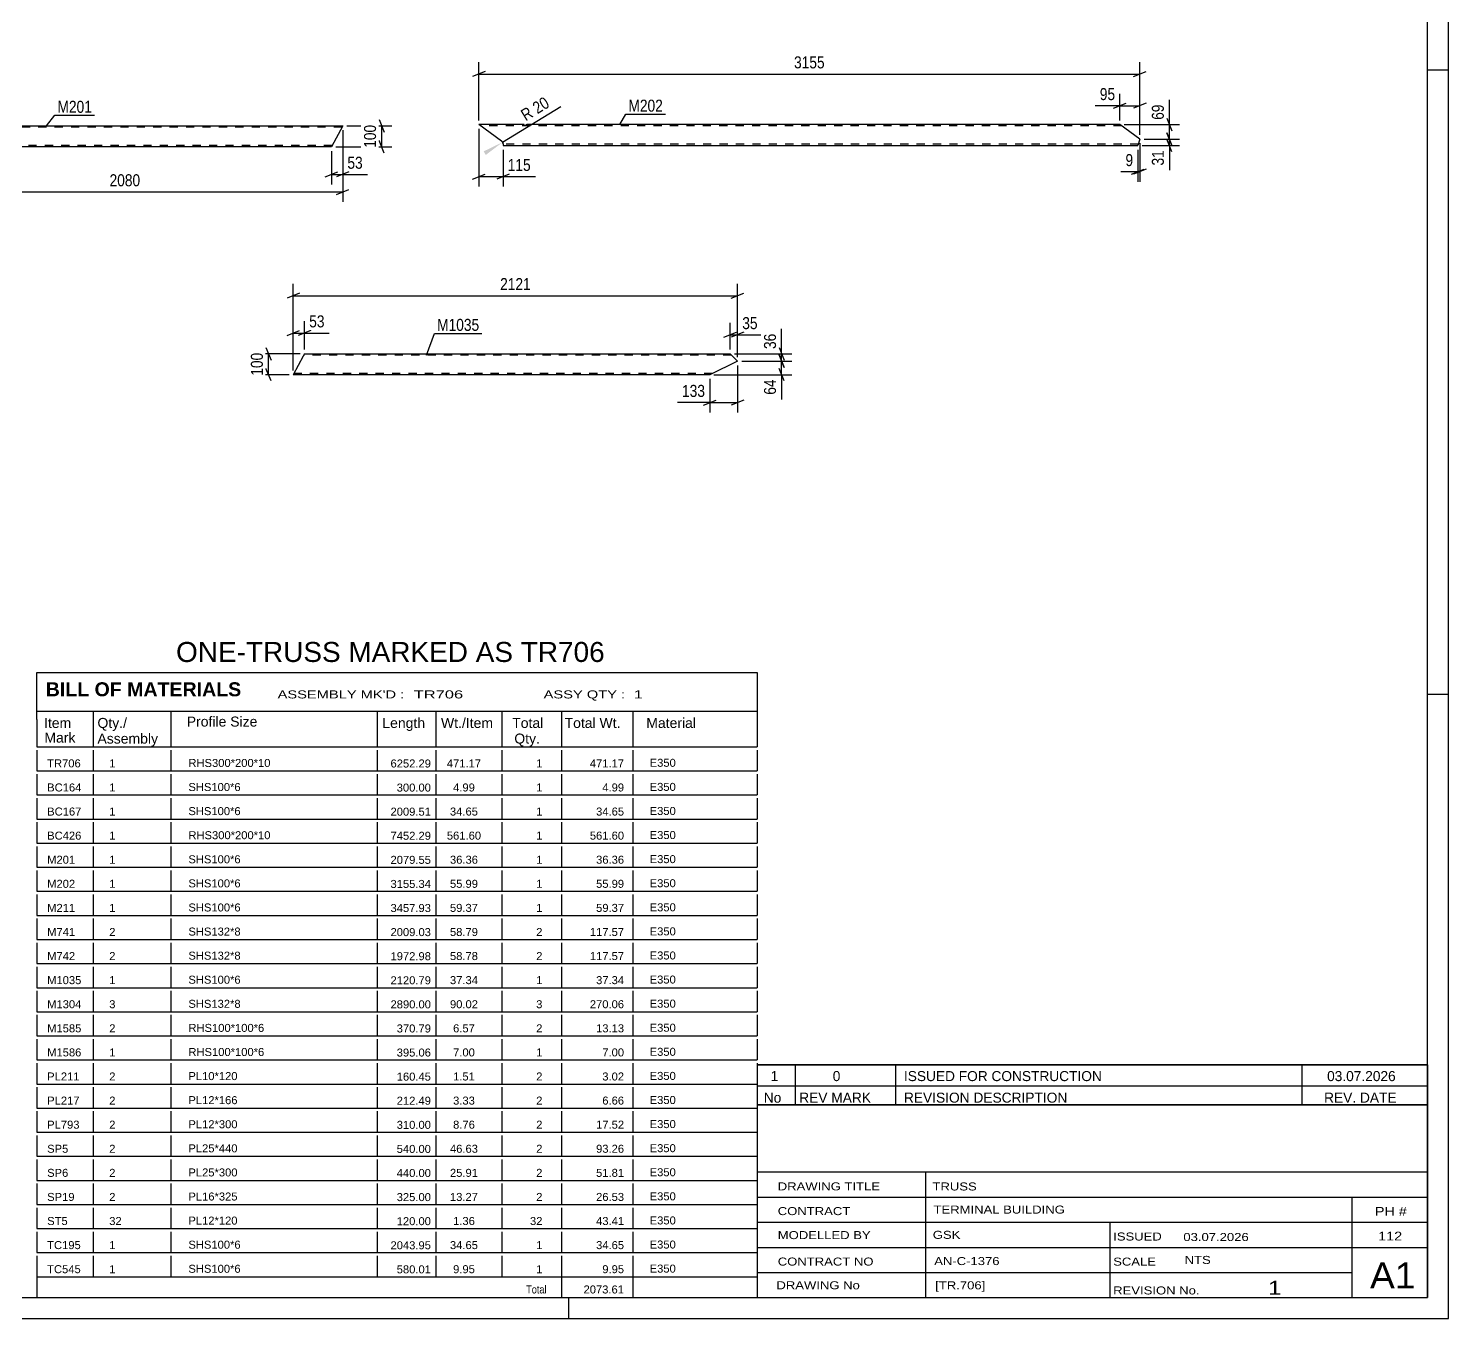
# Model space of a CAD drawing. Header units: millimetres. Extents: x 0 to 841, y 0 to 594.
# Drawn here: x 502 to 841, y 0 to 308 of the extents above; entities that cross this region are included whole.
import ezdxf

# ---------------------------------------------------------------- set-up
doc = ezdxf.new("R2010")
doc.units = ezdxf.units.MM
doc.linetypes.add('DXK_LINE_DOT2', pattern=[3.9198, 1.9599, -1.9599])
doc.styles.add('Arial', font='ARIAL.TTF', dxfattribs={"height": 0.2})
doc.styles.add('Arial Bold', font='ARIALBD.TTF', dxfattribs={"height": 0.2})
doc.styles.add('Arial Narrow', font='ARIALN.TTF', dxfattribs={"height": 0.2})

# ---------------------------------------------------------------- blocks, each defined once
blk = doc.blocks.new('Unknown-761551059-36941')
at = {"color": 7, "linetype": 'Continuous'}
for p, q in [((504, 154.25), (676, 154.25)), ((504, 143), (504, 154.25)), ((676, 154.25), (676, 143)), ((504, 145), (676, 145)), ((504, 143), (504, 138)), ((517.5, 145), (517.5, 136.5)), ((536, 145), (536, 136.5)), ((585.28, 145), (585.28, 136.5)), ((599.28, 145), (599.28, 136.5)), ((615, 145), (615, 136.5)), ((629.28, 145), (629.28, 136.5)), ((646.28, 145), (646.28, 136.5)), ((676, 143), (676, 136.5)), ((504, 138), (504, 136.5)), ((504, 136.5), (676, 136.5)), ((504, 135.73), (504, 130.75)), ((517.5, 135.73), (517.5, 130.75)), ((536, 135.73), (536, 130.75)), ((585.28, 135.73), (585.28, 130.75)), ((599.28, 135.73), (599.28, 130.75)), ((615, 135.73), (615, 130.75)), ((629.28, 135.73), (629.28, 130.75)), ((646.28, 135.73), (646.28, 130.75)), ((676, 135.73), (676, 130.75)), ((504, 130.75), (676, 130.75)), ((504, 129.98), (504, 125)), ((517.5, 129.98), (517.5, 125)), ((536, 129.98), (536, 125)), ((585.28, 129.98), (585.28, 125)), ((599.28, 129.98), (599.28, 125)), ((615, 129.98), (615, 125)), ((629.28, 129.98), (629.28, 125)), ((646.28, 129.98), (646.28, 125)), ((676, 129.98), (676, 125)), ((504, 125), (676, 125)), ((504, 124.23), (504, 119.25)), ((517.5, 124.23), (517.5, 119.25)), ((536, 124.23), (536, 119.25)), ((585.28, 124.23), (585.28, 119.25)), ((599.28, 124.23), (599.28, 119.25)), ((615, 124.23), (615, 119.25)), ((629.28, 124.23), (629.28, 119.25)), ((646.28, 124.23), (646.28, 119.25)), ((676, 124.23), (676, 119.25)), ((504, 119.25), (676, 119.25)), ((504, 118.48), (504, 113.5)), ((517.5, 118.48), (517.5, 113.5)), ((536, 118.48), (536, 113.5)), ((585.28, 118.48), (585.28, 113.5)), ((599.28, 118.48), (599.28, 113.5)), ((615, 118.48), (615, 113.5)), ((629.28, 118.48), (629.28, 113.5)), ((646.28, 118.48), (646.28, 113.5)), ((676, 118.48), (676, 113.5)), ((504, 113.5), (676, 113.5)), ((504, 112.73), (504, 107.75)), ((517.5, 112.73), (517.5, 107.75)), ((536, 112.73), (536, 107.75)), ((585.28, 112.73), (585.28, 107.75)), ((599.28, 112.73), (599.28, 107.75)), ((615, 112.73), (615, 107.75)), ((629.28, 112.73), (629.28, 107.75)), ((646.28, 112.73), (646.28, 107.75)), ((676, 112.73), (676, 107.75)), ((504, 107.75), (676, 107.75)), ((504, 106.98), (504, 102)), ((517.5, 106.98), (517.5, 102)), ((536, 106.98), (536, 102)), ((585.28, 106.98), (585.28, 102)), ((599.28, 106.98), (599.28, 102)), ((615, 106.98), (615, 102)), ((629.28, 106.98), (629.28, 102)), ((646.28, 106.98), (646.28, 102)), ((676, 106.98), (676, 102)), ((504, 102), (676, 102)), ((504, 101.23), (504, 96.25)), ((517.5, 101.23), (517.5, 96.25)), ((536, 101.23), (536, 96.25)), ((585.28, 101.23), (585.28, 96.25)), ((599.28, 101.23), (599.28, 96.25)), ((615, 101.23), (615, 96.25)), ((629.28, 101.23), (629.28, 96.25)), ((646.28, 101.23), (646.28, 96.25)), ((676, 101.23), (676, 96.25)), ((504, 96.25), (676, 96.25)), ((504, 95.48), (504, 90.5)), ((517.5, 95.48), (517.5, 90.5)), ((536, 95.48), (536, 90.5)), ((585.28, 95.48), (585.28, 90.5)), ((599.28, 95.48), (599.28, 90.5)), ((615, 95.48), (615, 90.5)), ((629.28, 95.48), (629.28, 90.5)), ((646.28, 95.48), (646.28, 90.5)), ((676, 95.48), (676, 90.5)), ((504, 90.5), (676, 90.5)), ((504, 89.73), (504, 84.75)), ((517.5, 89.73), (517.5, 84.75)), ((536, 89.73), (536, 84.75)), ((585.28, 89.73), (585.28, 84.75)), ((599.28, 89.73), (599.28, 84.75)), ((615, 89.73), (615, 84.75)), ((629.28, 89.73), (629.28, 84.75)), ((646.28, 89.73), (646.28, 84.75)), ((676, 89.73), (676, 84.75)), ((504, 84.75), (676, 84.75)), ((504, 83.98), (504, 79)), ((517.5, 83.98), (517.5, 79)), ((536, 83.98), (536, 79)), ((585.28, 83.98), (585.28, 79)), ((599.28, 83.98), (599.28, 79)), ((615, 83.98), (615, 79)), ((629.28, 83.98), (629.28, 79)), ((646.28, 83.98), (646.28, 79)), ((676, 83.98), (676, 79)), ((504, 79), (676, 79)), ((504, 78.23), (504, 73.25)), ((517.5, 78.23), (517.5, 73.25)), ((536, 78.23), (536, 73.25)), ((585.28, 78.23), (585.28, 73.25)), ((599.28, 78.23), (599.28, 73.25)), ((615, 78.23), (615, 73.25)), ((629.28, 78.23), (629.28, 73.25)), ((646.28, 78.23), (646.28, 73.25)), ((676, 78.23), (676, 73.25)), ((504, 73.25), (676, 73.25)), ((504, 72.48), (504, 67.5)), ((517.5, 72.48), (517.5, 67.5)), ((536, 72.48), (536, 67.5)), ((585.28, 72.48), (585.28, 67.5)), ((599.28, 72.48), (599.28, 67.5)), ((615, 72.48), (615, 67.5)), ((629.28, 72.48), (629.28, 67.5)), ((646.28, 72.48), (646.28, 67.5)), ((676, 72.48), (676, 67.5)), ((504, 67.5), (676, 67.5)), ((504, 66.73), (504, 61.75)), ((517.5, 66.73), (517.5, 61.75)), ((536, 66.73), (536, 61.75)), ((585.28, 66.73), (585.28, 61.75)), ((599.28, 66.73), (599.28, 61.75)), ((615, 66.73), (615, 61.75)), ((629.28, 66.73), (629.28, 61.75)), ((646.28, 66.73), (646.28, 61.75)), ((676, 66.73), (676, 61.75)), ((504, 61.75), (676, 61.75)), ((504, 60.98), (504, 56)), ((517.5, 60.98), (517.5, 56)), ((536, 60.98), (536, 56)), ((585.28, 60.98), (585.28, 56)), ((599.28, 60.98), (599.28, 56)), ((615, 60.98), (615, 56)), ((629.28, 60.98), (629.28, 56)), ((646.28, 60.98), (646.28, 56)), ((676, 60.98), (676, 56)), ((504, 56), (676, 56)), ((504, 55.23), (504, 50.25)), ((517.5, 55.23), (517.5, 50.25)), ((536, 55.23), (536, 50.25)), ((585.28, 55.23), (585.28, 50.25)), ((599.28, 55.23), (599.28, 50.25)), ((615, 55.23), (615, 50.25)), ((629.28, 55.23), (629.28, 50.25)), ((646.28, 55.23), (646.28, 50.25)), ((676, 55.23), (676, 50.25)), ((504, 50.25), (676, 50.25)), ((504, 49.48), (504, 44.5)), ((517.5, 49.48), (517.5, 44.5)), ((536, 49.48), (536, 44.5)), ((585.28, 49.48), (585.28, 44.5)), ((599.28, 49.48), (599.28, 44.5)), ((615, 49.48), (615, 44.5)), ((629.28, 49.48), (629.28, 44.5)), ((646.28, 49.48), (646.28, 44.5)), ((676, 49.48), (676, 44.5)), ((504, 44.5), (676, 44.5)), ((504, 43.73), (504, 38.75)), ((517.5, 43.73), (517.5, 38.75)), ((536, 43.73), (536, 38.75)), ((585.28, 43.73), (585.28, 38.75)), ((599.28, 43.73), (599.28, 38.75)), ((615, 43.73), (615, 38.75)), ((629.28, 43.73), (629.28, 38.75)), ((646.28, 43.73), (646.28, 38.75)), ((676, 43.73), (676, 38.75)), ((504, 38.75), (676, 38.75)), ((504, 37.98), (504, 33)), ((517.5, 37.98), (517.5, 33)), ((536, 37.98), (536, 33)), ((585.28, 37.98), (585.28, 33)), ((599.28, 37.98), (599.28, 33)), ((615, 37.98), (615, 33)), ((629.28, 37.98), (629.28, 33)), ((646.28, 37.98), (646.28, 33)), ((676, 37.98), (676, 33)), ((504, 33), (676, 33)), ((504, 32.23), (504, 27.25)), ((517.5, 32.23), (517.5, 27.25)), ((536, 32.23), (536, 27.25)), ((585.28, 32.23), (585.28, 27.25)), ((599.28, 32.23), (599.28, 27.25)), ((615, 32.23), (615, 27.25)), ((629.28, 32.23), (629.28, 27.25)), ((646.28, 32.23), (646.28, 27.25)), ((676, 32.23), (676, 27.25)), ((504, 27.25), (676, 27.25)), ((504, 26.48), (504, 21.5)), ((517.5, 26.48), (517.5, 21.5)), ((536, 26.48), (536, 21.5)), ((585.28, 26.48), (585.28, 21.5)), ((599.28, 26.48), (599.28, 21.5)), ((615, 26.48), (615, 21.5)), ((629.28, 26.48), (629.28, 21.5)), ((646.28, 26.48), (646.28, 21.5)), ((676, 26.48), (676, 21.5)), ((504, 21.5), (676, 21.5)), ((504, 20.73), (504, 15.75)), ((517.5, 20.73), (517.5, 15.75)), ((536, 20.73), (536, 15.75)), ((585.28, 20.73), (585.28, 15.75)), ((599.28, 20.73), (599.28, 15.75)), ((615, 20.73), (615, 15.75)), ((629.28, 20.73), (629.28, 15.75)), ((646.28, 20.73), (646.28, 15.75)), ((676, 20.73), (676, 15.75)), ((504, 15.75), (676, 15.75)), ((504, 14.98), (504, 10)), ((517.5, 14.98), (517.5, 10)), ((536, 14.98), (536, 10)), ((585.28, 14.98), (585.28, 10)), ((599.28, 14.98), (599.28, 10)), ((615, 14.98), (615, 10)), ((629.28, 14.98), (629.28, 10)), ((646.28, 14.98), (646.28, 10)), ((676, 14.98), (676, 10)), ((504, 10), (676, 10)), ((504, 10), (676, 10)), ((504, 10), (504, 5)), ((629.28, 10), (629.28, 5)), ((646.28, 10), (646.28, 5)), ((676, 10), (676, 5)), ((504, 5), (676, 5))]:
    blk.add_line(p, q, dxfattribs=at)
at = {"color": 7}
for s, height, style, p in [('BILL OF MATERIALS', 3.3405, 'Arial Bold', (506.15, 148.56)), ('Profile Size', 2.3877, 'Arial', (539.81, 141.33)), ('Mark', 2.388, 'Arial', (505.84, 137.5))]:
    blk.add_text(s, height=height, dxfattribs=dict(at, style=style)).set_placement(p)
at = {"color": 7, "linetype": 'Continuous', "style": 'Arial Narrow'}
for s, height, width, p in [("ASSEMBLY MK'D :", 1.9089, 1.6, (561.5, 148.05)), ('TR706', 1.909, 1.794707, (594, 148.05)), ('ASSY QTY :', 1.909, 1.6, (625, 148.05)), ('1', 1.91, 1.794707, (646.5, 148.05))]:
    blk.add_text(s, height=height, dxfattribs=dict(at, width=width)).set_placement(p)
at = {"color": 7, "linetype": 'Continuous'}
for s, height, style, p in [('Item', 2.388, 'Arial', (505.75, 141)), ('Qty./', 2.388, 'Arial', (518.5, 141)), ('Length', 2.388, 'Arial', (586.5, 141)), ('Wt./Item', 2.388, 'Arial', (600.5, 141)), ('Total', 2.388, 'Arial', (617.5, 141)), ('Total Wt.', 2.388, 'Arial', (630, 141)), ('Material', 2.388, 'Arial', (649.5, 141)), ('Assembly', 2.388, 'Arial', (518.5, 137.27)), ('Qty.', 2.388, 'Arial', (618, 137.27)), ('TR706', 1.91, 'Arial', (506.5, 131.59)), ('1', 1.91, 'Arial', (521.31, 131.59)), ('RHS300*200*10', 1.9102, 'Arial', (540.21, 131.69)), ('6252.29', 1.91, 'Arial', (588.45, 131.56)), ('471.17', 1.91, 'Arial', (601.9, 131.59)), ('1', 1.91, 'Arial', (623.22, 131.59)), ('471.17', 1.91, 'Arial', (636.03, 131.59)), ('E350', 1.91, 'Arial', (650.31, 131.73)), ('BC164', 1.91, 'Arial', (506.5, 125.84)), ('1', 1.91, 'Arial', (521.31, 125.84)), ('SHS100*6', 1.91, 'Arial', (540.21, 125.94)), ('300.00', 1.91, 'Arial', (589.93, 125.81)), ('4.99', 1.91, 'Arial', (603.39, 125.84)), ('1', 1.91, 'Arial', (623.22, 125.84)), ('4.99', 1.91, 'Arial', (639, 125.84)), ('E350', 1.91, 'Arial', (650.31, 125.98)), ('SHS100*6', 1.91, 'Arial', (540.21, 120.19)), ('E350', 1.91, 'Arial', (650.31, 120.23)), ('BC167', 1.91, 'Arial', (506.5, 120.09)), ('1', 1.91, 'Arial', (521.31, 120.09)), ('2009.51', 1.91, 'Arial', (588.45, 120.06)), ('34.65', 1.91, 'Arial', (602.64, 120.09)), ('1', 1.91, 'Arial', (623.22, 120.09)), ('34.65', 1.91, 'Arial', (637.52, 120.09)), ('BC426', 1.91, 'Arial', (506.5, 114.34)), ('1', 1.91, 'Arial', (521.31, 114.34)), ('RHS300*200*10', 1.9102, 'Arial', (540.21, 114.44)), ('7452.29', 1.91, 'Arial', (588.45, 114.31)), ('561.60', 1.91, 'Arial', (601.9, 114.34)), ('1', 1.91, 'Arial', (623.22, 114.34)), ('561.60', 1.91, 'Arial', (636.03, 114.34)), ('E350', 1.91, 'Arial', (650.31, 114.48)), ('M201', 1.91, 'Arial', (506.5, 108.59)), ('1', 1.91, 'Arial', (521.31, 108.59)), ('SHS100*6', 1.91, 'Arial', (540.21, 108.69)), ('2079.55', 1.91, 'Arial', (588.45, 108.56)), ('36.36', 1.91, 'Arial', (602.64, 108.59)), ('1', 1.91, 'Arial', (623.22, 108.59)), ('36.36', 1.91, 'Arial', (637.52, 108.59)), ('E350', 1.91, 'Arial', (650.31, 108.73)), ('M202', 1.91, 'Arial', (506.5, 102.84)), ('1', 1.91, 'Arial', (521.31, 102.84)), ('SHS100*6', 1.91, 'Arial', (540.21, 102.94)), ('3155.34', 1.91, 'Arial', (588.45, 102.81)), ('55.99', 1.91, 'Arial', (602.64, 102.84)), ('1', 1.91, 'Arial', (623.22, 102.84)), ('55.99', 1.91, 'Arial', (637.52, 102.84)), ('E350', 1.91, 'Arial', (650.31, 102.98)), ('M211', 1.91, 'Arial', (506.5, 97.09)), ('1', 1.91, 'Arial', (521.31, 97.09)), ('SHS100*6', 1.91, 'Arial', (540.21, 97.19)), ('3457.93', 1.91, 'Arial', (588.45, 97.06)), ('59.37', 1.91, 'Arial', (602.64, 97.09)), ('1', 1.91, 'Arial', (623.22, 97.09)), ('59.37', 1.91, 'Arial', (637.52, 97.09)), ('E350', 1.91, 'Arial', (650.31, 97.23)), ('M741', 1.91, 'Arial', (506.5, 91.34)), ('2', 1.91, 'Arial', (521.31, 91.34)), ('SHS132*8', 1.91, 'Arial', (540.21, 91.44)), ('2009.03', 1.91, 'Arial', (588.45, 91.31)), ('58.79', 1.91, 'Arial', (602.64, 91.34)), ('2', 1.91, 'Arial', (623.22, 91.34)), ('117.57', 1.91, 'Arial', (636.03, 91.34)), ('E350', 1.91, 'Arial', (650.31, 91.48)), ('M742', 1.91, 'Arial', (506.5, 85.59)), ('2', 1.91, 'Arial', (521.31, 85.59)), ('SHS132*8', 1.91, 'Arial', (540.21, 85.69)), ('1972.98', 1.91, 'Arial', (588.45, 85.56)), ('58.78', 1.91, 'Arial', (602.64, 85.59)), ('2', 1.91, 'Arial', (623.22, 85.59)), ('117.57', 1.91, 'Arial', (636.03, 85.59)), ('E350', 1.91, 'Arial', (650.31, 85.73)), ('M1035', 1.91, 'Arial', (506.5, 79.84)), ('1', 1.91, 'Arial', (521.31, 79.84)), ('SHS100*6', 1.91, 'Arial', (540.21, 79.94)), ('2120.79', 1.91, 'Arial', (588.45, 79.81)), ('37.34', 1.91, 'Arial', (602.64, 79.84)), ('1', 1.91, 'Arial', (623.22, 79.84)), ('37.34', 1.91, 'Arial', (637.52, 79.84)), ('E350', 1.91, 'Arial', (650.31, 79.98)), ('M1304', 1.91, 'Arial', (506.5, 74.09)), ('3', 1.91, 'Arial', (521.31, 74.09)), ('SHS132*8', 1.91, 'Arial', (540.21, 74.19)), ('2890.00', 1.91, 'Arial', (588.45, 74.06)), ('90.02', 1.91, 'Arial', (602.64, 74.09)), ('3', 1.91, 'Arial', (623.22, 74.09)), ('270.06', 1.91, 'Arial', (636.03, 74.09)), ('E350', 1.91, 'Arial', (650.31, 74.23)), ('M1585', 1.91, 'Arial', (506.5, 68.34)), ('2', 1.91, 'Arial', (521.31, 68.34)), ('RHS100*100*6', 1.9102, 'Arial', (540.21, 68.44)), ('370.79', 1.91, 'Arial', (589.93, 68.31)), ('6.57', 1.91, 'Arial', (603.39, 68.34)), ('2', 1.91, 'Arial', (623.22, 68.34)), ('13.13', 1.91, 'Arial', (637.52, 68.34)), ('E350', 1.91, 'Arial', (650.31, 68.48)), ('M1586', 1.91, 'Arial', (506.5, 62.59)), ('1', 1.91, 'Arial', (521.31, 62.59)), ('RHS100*100*6', 1.9102, 'Arial', (540.21, 62.69)), ('395.06', 1.91, 'Arial', (589.93, 62.56)), ('7.00', 1.91, 'Arial', (603.39, 62.59)), ('1', 1.91, 'Arial', (623.22, 62.59)), ('7.00', 1.91, 'Arial', (639, 62.59)), ('E350', 1.91, 'Arial', (650.31, 62.73)), ('PL211', 1.91, 'Arial', (506.5, 56.84)), ('2', 1.91, 'Arial', (521.31, 56.84)), ('PL10*120', 1.91, 'Arial', (540.21, 56.94)), ('160.45', 1.91, 'Arial', (589.93, 56.81)), ('1.51', 1.91, 'Arial', (603.39, 56.84)), ('2', 1.91, 'Arial', (623.22, 56.84)), ('3.02', 1.91, 'Arial', (639, 56.84)), ('E350', 1.91, 'Arial', (650.31, 56.98)), ('PL217', 1.91, 'Arial', (506.5, 51.09)), ('2', 1.91, 'Arial', (521.31, 51.09)), ('PL12*166', 1.91, 'Arial', (540.21, 51.19)), ('212.49', 1.91, 'Arial', (589.93, 51.06)), ('3.33', 1.91, 'Arial', (603.39, 51.09)), ('2', 1.91, 'Arial', (623.22, 51.09)), ('6.66', 1.91, 'Arial', (639, 51.09)), ('E350', 1.91, 'Arial', (650.31, 51.23)), ('PL793', 1.91, 'Arial', (506.5, 45.34)), ('2', 1.91, 'Arial', (521.31, 45.34)), ('PL12*300', 1.91, 'Arial', (540.21, 45.44)), ('310.00', 1.91, 'Arial', (589.93, 45.3)), ('8.76', 1.91, 'Arial', (603.39, 45.34)), ('2', 1.91, 'Arial', (623.22, 45.34)), ('17.52', 1.91, 'Arial', (637.52, 45.34)), ('E350', 1.91, 'Arial', (650.31, 45.48)), ('SP5', 1.91, 'Arial', (506.5, 39.59)), ('2', 1.91, 'Arial', (521.31, 39.59)), ('PL25*440', 1.91, 'Arial', (540.21, 39.69)), ('540.00', 1.91, 'Arial', (589.93, 39.55)), ('46.63', 1.91, 'Arial', (602.64, 39.59)), ('2', 1.91, 'Arial', (623.22, 39.59)), ('93.26', 1.91, 'Arial', (637.52, 39.59)), ('E350', 1.91, 'Arial', (650.31, 39.73)), ('SP6', 1.91, 'Arial', (506.5, 33.84)), ('2', 1.91, 'Arial', (521.31, 33.84)), ('PL25*300', 1.91, 'Arial', (540.21, 33.94)), ('440.00', 1.91, 'Arial', (589.93, 33.8)), ('25.91', 1.91, 'Arial', (602.64, 33.84)), ('2', 1.91, 'Arial', (623.22, 33.84)), ('51.81', 1.91, 'Arial', (637.52, 33.84)), ('E350', 1.91, 'Arial', (650.31, 33.98)), ('SP19', 1.91, 'Arial', (506.5, 28.09)), ('2', 1.91, 'Arial', (521.31, 28.09)), ('PL16*325', 1.91, 'Arial', (540.21, 28.19)), ('325.00', 1.91, 'Arial', (589.93, 28.05)), ('13.27', 1.91, 'Arial', (602.64, 28.09)), ('2', 1.91, 'Arial', (623.22, 28.09)), ('26.53', 1.91, 'Arial', (637.52, 28.09)), ('E350', 1.91, 'Arial', (650.31, 28.23)), ('ST5', 1.91, 'Arial', (506.5, 22.34)), ('32', 1.91, 'Arial', (521.31, 22.34)), ('PL12*120', 1.91, 'Arial', (540.21, 22.44)), ('120.00', 1.91, 'Arial', (589.93, 22.3)), ('1.36', 1.91, 'Arial', (603.39, 22.34)), ('32', 1.91, 'Arial', (621.74, 22.34)), ('43.41', 1.91, 'Arial', (637.52, 22.34)), ('E350', 1.91, 'Arial', (650.31, 22.48)), ('TC195', 1.91, 'Arial', (506.5, 16.59)), ('1', 1.91, 'Arial', (521.31, 16.59)), ('SHS100*6', 1.91, 'Arial', (540.21, 16.69)), ('2043.95', 1.91, 'Arial', (588.45, 16.55)), ('34.65', 1.91, 'Arial', (602.64, 16.59)), ('1', 1.91, 'Arial', (623.22, 16.59)), ('34.65', 1.91, 'Arial', (637.52, 16.59)), ('E350', 1.91, 'Arial', (650.31, 16.73)), ('TC545', 1.91, 'Arial', (506.5, 10.84)), ('1', 1.91, 'Arial', (521.31, 10.84)), ('SHS100*6', 1.91, 'Arial', (540.21, 10.94)), ('580.01', 1.91, 'Arial', (589.93, 10.8)), ('9.95', 1.91, 'Arial', (603.39, 10.84)), ('1', 1.91, 'Arial', (623.22, 10.84)), ('9.95', 1.91, 'Arial', (639, 10.84)), ('E350', 1.91, 'Arial', (650.31, 10.98)), ('Total', 1.909, 'Arial Narrow', (620.83, 6)), ('2073.61', 1.91, 'Arial', (634.52, 6))]:
    blk.add_text(s, height=height, dxfattribs=dict(at, style=style)).set_placement(p)
blk = doc.blocks.new('Unknown-761551059-1129')
at = {"color": 5, "linetype": 'Continuous'}
for p, q in [((841, 0), (841, 594)), ((836, 5), (836, 589)), ((841, 298), (836, 298)), ((841, 149), (836, 149)), ((5, 5), (836, 5)), ((631, 0), (631, 5)), ((0, 0), (841, 0))]:
    blk.add_line(p, q, dxfattribs=at)
blk = doc.blocks.new('Unknown-761551059-36942')
at = {"color": 2, "linetype": 'Continuous'}
blk.add_line((530, 154.25), (647.5, 154.25), dxfattribs=at)
at = {"color": 7, "style": 'Arial'}
blk.add_text('ONE-TRUSS MARKED AS TR706', height=4.7754, dxfattribs=at).set_placement((537.26, 156.75))
blk = doc.blocks.new('Unknown-761551059-36943')
at = {"color": 7, "linetype": 'Continuous'}
for p, q in [((676, 51.05), (676, 5)), ((676, 51.05), (836, 51.05)), ((836, 51), (836, 5)), ((676, 35), (836, 35)), ((716.14, 35), (716.14, 5)), ((676, 29), (836, 29)), ((818, 5.05), (818, 29.05)), ((676, 23), (836, 23)), ((760.14, 23), (760.14, 5)), ((676, 17), (836, 17)), ((676, 11), (818, 11)), ((676, 5), (836, 5))]:
    blk.add_line(p, q, dxfattribs=at)
at = {"color": 7, "style": 'Arial Narrow'}
for s, height, width, p in [('DRAWING TITLE', 1.9089, 1.425378, (680.88, 30.61)), ('TRUSS', 1.909, 1.425378, (717.81, 30.59)), ('CONTRACT', 1.909, 1.425378, (680.88, 24.71)), ('TERMINAL BUILDING', 1.9089, 1.425378, (718.06, 25.07)), ('MODELLED BY', 1.9089, 1.425378, (680.88, 18.98)), ('GSK', 1.909, 1.425378, (717.88, 19.04)), ('ISSUED', 1.909, 1.425378, (760.94, 18.64)), ('03.07.2026', 1.909, 1.425378, (777.69, 18.52)), ('CONTRACT NO', 1.9089, 1.425378, (680.88, 12.66)), ('AN-C-1376', 1.909, 1.425378, (718.23, 12.78)), ('SCALE', 1.909, 1.425378, (760.94, 12.65)), ('A1', 6.204, 1.25, (822.24, 7.2)), ('DRAWING No', 1.909, 1.425378, (680.56, 7)), ('[TR.706]', 1.909, 1.425378, (718.46, 6.99)), ('REVISION No.', 1.9089, 1.425378, (760.94, 5.77)), ('1', 3.34, 1.5, (797.91, 5.68))]:
    blk.add_text(s, height=height, dxfattribs=dict(at, width=width)).set_placement(p)
at = {"color": 7, "linetype": 'Continuous', "style": 'Arial Narrow'}
for s, height, width, p in [('PH #', 2.1, 1.42538, (823.4, 24.55)), ('112', 2.1, 1.42538, (824.19, 18.65)), ('NTS', 1.909, 1.425378, (778, 13.05))]:
    blk.add_text(s, height=height, dxfattribs=dict(at, width=width)).set_placement(p)
blk = doc.blocks.new('Unknown-761551059-36944')
at = {"color": 7, "linetype": 'Continuous'}
for p, q in [((676, 60.55), (836, 60.55)), ((836, 60.55), (676, 60.55)), ((676, 60.55), (676, 55.55)), ((685, 60.55), (685, 55.55)), ((709, 60.55), (709, 55.55)), ((806, 60.55), (806, 55.55)), ((836, 60.55), (836, 55.55)), ((676, 55.55), (836, 55.55)), ((676, 55.55), (676, 51.05)), ((676, 55.55), (836, 55.55)), ((685, 55.55), (685, 51.05)), ((709, 55.55), (709, 51.05)), ((806, 55.55), (806, 51.05)), ((836, 55.55), (836, 51.05)), ((836, 51.05), (676, 51.05))]:
    blk.add_line(p, q, dxfattribs=at)
at = {"color": 7, "linetype": 'Continuous', "style": 'Arial Narrow'}
for s, height, width, p in [('1', 2.39, 1.196471, (679.16, 56.7)), ('0', 2.39, 1.196471, (694, 56.7)), ('ISSUED FOR CONSTRUCTION', 2.3861, 1.196471, (711, 56.7)), ('03.07.2026', 2.386, 1.196471, (812, 56.7)), ('No', 2.386, 1.2, (677.54, 51.55)), ('REV MARK', 2.386, 1.2, (686, 51.55)), ('REVISION DESCRIPTION', 2.3861, 1.2, (711, 51.55)), ('REV. DATE', 2.386, 1.2, (811.28, 51.55))]:
    blk.add_text(s, height=height, dxfattribs=dict(at, width=width)).set_placement(p)
blk = doc.blocks.new('Part-761551059-30836 - 30835')
at = {"color": 2, "linetype": 'Continuous'}
for p, q in [((479.56, 282.88), (473.06, 279.73)), ((479.87, 283.12), (479.56, 282.88)), ((480.02, 284.22), (479.77, 284.73)), ((479.77, 284.73), (577.04, 284.73)), ((480.02, 284.22), (480.04, 284.13)), ((480.04, 284.13), (480.12, 283.84)), ((577.04, 284.73), (574.37, 279.73)), ((574.37, 279.73), (473.06, 279.73))]:
    blk.add_line(p, q, dxfattribs=at)
at = {"color": 7, "linetype": 'DXK_LINE_DOT2'}
for p, q in [((479.56, 282.88), (479.87, 283.12)), ((479.87, 283.12), (479.56, 282.88)), ((479.56, 282.88), (479.87, 283.12)), ((576.88, 284.43), (479.92, 284.43)), ((480.12, 283.84), (480.04, 284.13)), ((480.04, 284.13), (480.12, 283.84)), ((480.12, 283.84), (480.04, 284.13)), ((574.53, 280.03), (473.68, 280.03))]:
    blk.add_line(p, q, dxfattribs=at)
at = {"color": 2, "linetype": 'Continuous'}
blk.add_arc((479.12, 283.78), 1, 318.3561, 3.3561, dxfattribs=at)
at = {"color": 7, "linetype": 'DXK_LINE_DOT2'}
blk.add_arc((479.12, 283.78), 1, 318.3561, 3.3561, dxfattribs=at)
blk.add_arc((479.12, 283.78), 1, 318.3561, 3.3561, dxfattribs=at)
blk.add_arc((479.12, 283.78), 1, 318.3561, 3.3561, dxfattribs=at)
blk = doc.blocks.new('Part-761551059-30843 - 30842')
at = {"color": 2, "linetype": 'Continuous'}
for p, q in [((567.6, 229.73), (565.25, 225.33)), ((567.92, 230.33), (567.6, 229.73)), ((567.92, 230.33), (669.52, 230.33)), ((671.29, 228.55), (664.64, 225.33)), ((669.52, 230.33), (671.29, 228.55)), ((664.64, 225.33), (565.25, 225.33))]:
    blk.add_line(p, q, dxfattribs=at)
at = {"color": 7, "linetype": 'DXK_LINE_DOT2'}
for p, q in [((669.81, 230.03), (567.76, 230.03)), ((567.82, 230.16), (567.92, 230.33)), ((665.26, 225.63), (565.41, 225.63))]:
    blk.add_line(p, q, dxfattribs=at)
blk = doc.blocks.new('Part-761551059-30850 - 30849')
at = {"color": 2, "linetype": 'Continuous'}
for p, q in [((614.94, 281.11), (609.54, 285.04)), ((762.53, 285.04), (609.54, 285.04)), ((767.3, 281.57), (762.53, 285.04)), ((767.3, 281.57), (766.84, 280.04)), ((614.94, 281.11), (615.2, 280.83)), ((615.2, 280.83), (615.27, 280.64)), ((615.34, 280.46), (615.27, 280.64)), ((615.32, 280.07), (615.31, 280.04)), ((615.31, 280.04), (766.84, 280.04)), ((615.34, 280.46), (615.32, 280.07))]:
    blk.add_line(p, q, dxfattribs=at)
at = {"color": 7, "linetype": 'DXK_LINE_DOT2'}
for p, q in [((762.94, 284.74), (609.95, 284.74)), ((615.2, 280.83), (614.94, 281.11)), ((614.94, 281.11), (615.2, 280.83)), ((615.2, 280.83), (614.94, 281.11)), ((615.27, 280.64), (615.2, 280.83)), ((615.2, 280.83), (615.27, 280.64)), ((615.27, 280.64), (615.2, 280.83)), ((615.32, 280.07), (615.31, 280.04)), ((615.32, 280.09), (615.32, 280.07)), ((766.93, 280.34), (615.33, 280.34))]:
    blk.add_line(p, q, dxfattribs=at)
blk = doc.blocks.new('StraightDimension-761551059-31848 - 30835')
at = {"color": 7, "linetype": 'Continuous'}
for p, q in [((577.04, 283.73), (577.04, 270.75)), ((574.37, 278.73), (574.37, 270.75)), ((572.87, 272.55), (575.87, 273.75)), ((574.37, 273.15), (577.04, 273.15)), ((578.54, 273.75), (575.54, 272.55))]:
    blk.add_line(p, q, dxfattribs=at)
at = {"color": 0}
blk.add_wipeout([(582.42, 273.9), (582.42, 278.1), (577.56, 278.1), (577.56, 273.9)], dxfattribs=at)
at = {"color": 7, "linetype": 'Continuous'}
blk.add_line((577.04, 273.15), (582.94, 273.15), dxfattribs=at)
blk.add_line((577.04, 273.15), (582.94, 273.15), dxfattribs=at)
at = {"color": 3, "style": 'Arial Narrow'}
blk.add_text('53', height=2.863, dxfattribs=at).set_placement((578.16, 274.5))
blk = doc.blocks.new('StraightDimension-761551059-31370 - 30835')
at = {"color": 7, "linetype": 'Continuous'}
for p, q in [((577.04, 283.73), (577.04, 266.56)), ((473.06, 278.73), (473.06, 266.56)), ((474.56, 269.56), (471.56, 268.36)), ((473.06, 268.96), (577.04, 268.96)), ((575.54, 268.36), (578.54, 269.56))]:
    blk.add_line(p, q, dxfattribs=at)
at = {"color": 0}
blk.add_wipeout([(529.3, 269.71), (529.3, 273.91), (520.79, 273.91), (520.79, 269.71)], dxfattribs=at)
at = {"color": 3, "style": 'Arial Narrow'}
blk.add_text('2080', height=2.863, dxfattribs=at).set_placement((521.39, 270.31))
blk = doc.blocks.new('StraightDimension-761551059-31352 - 30835')
at = {"color": 7, "linetype": 'Continuous'}
for p, q in [((585.74, 286.23), (586.94, 283.23)), ((578.04, 284.73), (588.74, 284.73)), ((586.34, 279.73), (586.34, 284.73)), ((575.37, 279.73), (588.74, 279.73)), ((586.94, 278.23), (585.74, 281.23))]:
    blk.add_line(p, q, dxfattribs=at)
at = {"color": 0}
blk.add_wipeout([(585.59, 285.58), (581.39, 285.58), (581.39, 278.89), (585.59, 278.89)], dxfattribs=at)
at = {"color": 3, "style": 'Arial Narrow'}
blk.add_text('100', height=2.863, rotation=90.0002, dxfattribs=at).set_placement((584.99, 279.49))
blk = doc.blocks.new('StraightDimension-761551059-31807 - 30842')
at = {"color": 7, "linetype": 'Continuous'}
for p, q in [((565.25, 226.33), (565.25, 238.13)), ((567.92, 231.33), (567.92, 238.13)), ((563.75, 234.68), (566.75, 235.88)), ((565.25, 235.28), (567.92, 235.28)), ((569.42, 235.88), (566.42, 234.68))]:
    blk.add_line(p, q, dxfattribs=at)
at = {"color": 0}
blk.add_wipeout([(573.3, 236.03), (573.3, 240.23), (568.44, 240.23), (568.44, 236.03)], dxfattribs=at)
at = {"color": 7, "linetype": 'Continuous'}
blk.add_line((567.92, 235.28), (573.82, 235.28), dxfattribs=at)
blk.add_line((567.92, 235.28), (573.82, 235.28), dxfattribs=at)
at = {"color": 3, "style": 'Arial Narrow'}
blk.add_text('53', height=2.863, dxfattribs=at).set_placement((569.04, 236.63))
blk = doc.blocks.new('StraightDimension-761551059-31709 - 30842')
at = {"color": 7, "linetype": 'Continuous'}
for p, q in [((672.29, 228.55), (684.21, 228.55)), ((681.21, 230.05), (682.41, 227.05)), ((681.81, 225.33), (681.81, 228.55)), ((665.64, 225.33), (684.21, 225.33)), ((682.41, 223.83), (681.21, 226.83))]:
    blk.add_line(p, q, dxfattribs=at)
at = {"color": 0}
blk.add_wipeout([(681.06, 224.81), (676.86, 224.81), (676.86, 219.95), (681.06, 219.95)], dxfattribs=at)
at = {"color": 7, "linetype": 'Continuous'}
blk.add_line((681.81, 225.33), (681.81, 219.42), dxfattribs=at)
blk.add_line((681.81, 225.33), (681.81, 219.42), dxfattribs=at)
at = {"color": 3, "style": 'Arial Narrow'}
blk.add_text('64', height=2.863, rotation=90.0002, dxfattribs=at).set_placement((680.46, 220.55))
blk = doc.blocks.new('StraightDimension-761551059-31629 - 30842')
at = {"color": 7, "linetype": 'Continuous'}
for p, q in [((671.29, 227.55), (671.29, 216.28)), ((664.64, 224.33), (664.64, 216.28)), ((663.14, 218.08), (666.14, 219.28)), ((664.64, 218.68), (671.29, 218.68)), ((672.79, 219.28), (669.79, 218.08))]:
    blk.add_line(p, q, dxfattribs=at)
at = {"color": 0}
blk.add_wipeout([(664.11, 219.43), (664.11, 223.63), (657.43, 223.63), (657.43, 219.43)], dxfattribs=at)
at = {"color": 7, "linetype": 'Continuous'}
blk.add_line((664.64, 218.68), (656.91, 218.68), dxfattribs=at)
blk.add_line((664.64, 218.68), (656.91, 218.68), dxfattribs=at)
at = {"color": 3, "style": 'Arial Narrow'}
blk.add_text('133', height=2.863, dxfattribs=at).set_placement((658.03, 220.03))
blk = doc.blocks.new('StraightDimension-761551059-31782 - 30842')
at = {"color": 7, "linetype": 'Continuous'}
for p, q in [((558.73, 231.83), (559.93, 228.83)), ((566.92, 230.33), (556.48, 230.33)), ((559.33, 225.33), (559.33, 230.33)), ((564.25, 225.33), (556.48, 225.33)), ((559.93, 223.83), (558.73, 226.83))]:
    blk.add_line(p, q, dxfattribs=at)
at = {"color": 0}
blk.add_wipeout([(558.58, 231.17), (554.38, 231.17), (554.38, 224.49), (558.58, 224.49)], dxfattribs=at)
at = {"color": 3, "style": 'Arial Narrow'}
blk.add_text('100', height=2.863, rotation=90.0002, dxfattribs=at).set_placement((557.98, 225.09))
blk = doc.blocks.new('StraightDimension-761551059-31671 - 30842')
at = {"color": 7, "linetype": 'Continuous'}
for p, q in [((669.52, 231.33), (669.52, 237.71)), ((671.29, 229.55), (671.29, 237.71)), ((668.02, 234.26), (671.02, 235.46)), ((669.52, 234.86), (671.29, 234.86)), ((672.79, 235.46), (669.79, 234.26))]:
    blk.add_line(p, q, dxfattribs=at)
at = {"color": 0}
blk.add_wipeout([(676.67, 235.61), (676.67, 239.81), (671.81, 239.81), (671.81, 235.61)], dxfattribs=at)
at = {"color": 7, "linetype": 'Continuous'}
blk.add_line((671.29, 234.86), (677.19, 234.86), dxfattribs=at)
blk.add_line((671.29, 234.86), (677.19, 234.86), dxfattribs=at)
at = {"color": 3, "style": 'Arial Narrow'}
blk.add_text('35', height=2.863, dxfattribs=at).set_placement((672.41, 236.21))
blk = doc.blocks.new('StraightDimension-761551059-31825 - 30842')
at = {"color": 7, "linetype": 'Continuous'}
for p, q in [((566.75, 244.78), (563.75, 243.58)), ((565.25, 226.33), (565.25, 247.03)), ((565.25, 244.18), (671.29, 244.18)), ((669.79, 243.58), (672.79, 244.78)), ((671.29, 229.55), (671.29, 247.03))]:
    blk.add_line(p, q, dxfattribs=at)
at = {"color": 0}
blk.add_wipeout([(622.52, 244.93), (622.52, 249.13), (614.01, 249.13), (614.01, 244.93)], dxfattribs=at)
at = {"color": 3, "style": 'Arial Narrow'}
blk.add_text('2121', height=2.863, dxfattribs=at).set_placement((614.61, 245.53))
blk = doc.blocks.new('StraightDimension-761551059-31708 - 30842')
at = {"color": 7, "linetype": 'Continuous'}
for p, q in [((681.21, 231.83), (682.41, 228.83)), ((670.52, 230.33), (684.21, 230.33)), ((672.29, 228.55), (684.21, 228.55)), ((682.41, 227.05), (681.21, 230.05)), ((681.81, 228.55), (681.81, 230.33))]:
    blk.add_line(p, q, dxfattribs=at)
at = {"color": 0}
blk.add_wipeout([(681.06, 235.71), (676.86, 235.71), (676.86, 230.86), (681.06, 230.86)], dxfattribs=at)
at = {"color": 7, "linetype": 'Continuous'}
blk.add_line((681.81, 230.33), (681.81, 236.24), dxfattribs=at)
blk.add_line((681.81, 230.33), (681.81, 236.24), dxfattribs=at)
at = {"color": 3, "style": 'Arial Narrow'}
blk.add_text('36', height=2.863, rotation=90.0002, dxfattribs=at).set_placement((680.46, 231.46))
blk = doc.blocks.new('StraightDimension-761551059-31551 - 30849')
at = {"color": 7, "linetype": 'Continuous'}
for p, q in [((762.53, 286.04), (762.53, 292.38)), ((767.3, 282.57), (767.3, 292.38)), ((761.03, 288.93), (764.03, 290.13)), ((762.53, 289.53), (767.3, 289.53)), ((768.8, 290.13), (765.8, 288.93))]:
    blk.add_line(p, q, dxfattribs=at)
at = {"color": 0}
blk.add_wipeout([(762.01, 290.28), (762.01, 294.48), (757.15, 294.48), (757.15, 290.28)], dxfattribs=at)
at = {"color": 7, "linetype": 'Continuous'}
blk.add_line((762.53, 289.53), (756.62, 289.53), dxfattribs=at)
blk.add_line((762.53, 289.53), (756.62, 289.53), dxfattribs=at)
at = {"color": 3, "style": 'Arial Narrow'}
blk.add_text('95', height=2.863, dxfattribs=at).set_placement((757.75, 290.88))
blk = doc.blocks.new('StraightDimension-761551059-31597 - 30849')
at = {"color": 7, "linetype": 'Continuous'}
for p, q in [((609.54, 286.04), (609.54, 299.96)), ((767.3, 282.57), (767.3, 299.96)), ((611.04, 297.71), (608.04, 296.51)), ((609.54, 297.11), (767.3, 297.11)), ((765.8, 296.51), (768.8, 297.71))]:
    blk.add_line(p, q, dxfattribs=at)
at = {"color": 0}
blk.add_wipeout([(692.68, 297.86), (692.68, 302.06), (684.17, 302.06), (684.17, 297.86)], dxfattribs=at)
at = {"color": 3, "style": 'Arial Narrow'}
blk.add_text('3155', height=2.863, dxfattribs=at).set_placement((684.77, 298.46))
blk = doc.blocks.new('StraightDimension-761551059-31390 - 30849')
at = {"color": 7, "linetype": 'Continuous'}
for p, q in [((609.54, 284.04), (609.54, 270.22)), ((615.31, 279.04), (615.31, 270.22)), ((608.04, 272.02), (611.04, 273.22)), ((609.54, 272.62), (615.31, 272.62)), ((616.81, 273.22), (613.81, 272.02))]:
    blk.add_line(p, q, dxfattribs=at)
at = {"color": 0}
blk.add_wipeout([(622.52, 273.37), (622.52, 277.57), (615.83, 277.57), (615.83, 273.37)], dxfattribs=at)
at = {"color": 7, "linetype": 'Continuous'}
blk.add_line((615.31, 272.62), (623.04, 272.62), dxfattribs=at)
blk.add_line((615.31, 272.62), (623.04, 272.62), dxfattribs=at)
at = {"color": 3, "style": 'Arial Narrow'}
blk.add_text('115', height=2.863, dxfattribs=at).set_placement((616.43, 273.97))
blk = doc.blocks.new('StraightDimension-761551059-31428 - 30849')
at = {"color": 7, "linetype": 'Continuous'}
for p, q in [((766.84, 279.04), (766.84, 271.38)), ((767.3, 280.57), (767.3, 271.38)), ((765.34, 273.18), (768.34, 274.38)), ((768.8, 274.38), (765.8, 273.18)), ((766.84, 273.78), (767.3, 273.78))]:
    blk.add_line(p, q, dxfattribs=at)
at = {"color": 0}
blk.add_wipeout([(766.31, 274.53), (766.31, 278.73), (763.28, 278.73), (763.28, 274.53)], dxfattribs=at)
at = {"color": 7, "linetype": 'Continuous'}
blk.add_line((766.84, 273.78), (762.76, 273.78), dxfattribs=at)
blk.add_line((766.84, 273.78), (762.76, 273.78), dxfattribs=at)
at = {"color": 3, "style": 'Arial Narrow'}
blk.add_text('9', height=2.86, dxfattribs=at).set_placement((763.88, 275.13))
blk = doc.blocks.new('StraightDimension-761551059-31474 - 30849')
at = {"color": 7, "linetype": 'Continuous'}
for p, q in [((763.53, 285.04), (776.78, 285.04)), ((773.78, 286.54), (774.98, 283.54)), ((774.38, 281.57), (774.38, 285.04)), ((768.3, 281.57), (776.78, 281.57)), ((774.98, 280.07), (773.78, 283.07))]:
    blk.add_line(p, q, dxfattribs=at)
at = {"color": 0}
blk.add_wipeout([(773.63, 290.42), (769.43, 290.42), (769.43, 285.57), (773.63, 285.57)], dxfattribs=at)
at = {"color": 7, "linetype": 'Continuous'}
blk.add_line((774.38, 285.04), (774.38, 290.95), dxfattribs=at)
blk.add_line((774.38, 285.04), (774.38, 290.95), dxfattribs=at)
at = {"color": 3, "style": 'Arial Narrow'}
blk.add_text('69', height=2.863, rotation=90.0002, dxfattribs=at).set_placement((773.03, 286.17))
blk = doc.blocks.new('StraightDimension-761551059-31475 - 30849')
at = {"color": 7, "linetype": 'Continuous'}
for p, q in [((768.3, 281.57), (776.78, 281.57)), ((773.78, 283.07), (774.98, 280.07)), ((774.98, 278.54), (773.78, 281.54)), ((774.38, 280.04), (774.38, 281.57)), ((767.84, 280.04), (776.78, 280.04))]:
    blk.add_line(p, q, dxfattribs=at)
at = {"color": 0}
blk.add_wipeout([(773.63, 279.52), (769.43, 279.52), (769.43, 274.66), (773.63, 274.66)], dxfattribs=at)
at = {"color": 7, "linetype": 'Continuous'}
blk.add_line((774.38, 280.04), (774.38, 274.13), dxfattribs=at)
blk.add_line((774.38, 280.04), (774.38, 274.13), dxfattribs=at)
at = {"color": 3, "style": 'Arial Narrow'}
blk.add_text('31', height=2.863, rotation=90.0002, dxfattribs=at).set_placement((773.03, 275.26))
blk = doc.blocks.new('RadiusDimension-761551059-31626 - 30849')
at = {"linetype": 'Continuous'}
blk.add_hatch(color=7, dxfattribs=at).paths.add_polyline_path([(610.68, 278.64), (615.2, 280.83), (611.2, 277.79)])
at = {"color": 7, "linetype": 'Continuous'}
blk.add_line((615.2, 280.83), (629.08, 289.32), dxfattribs=at)
blk.add_arc((614.35, 280.3), 1, 8.9663, 53.9663, dxfattribs=at)
at = {"color": 0}
blk.add_wipeout([(627.47, 289.21), (625.27, 292.79), (618.33, 288.54), (620.52, 284.96)], dxfattribs=at)
at = {"color": 3, "style": 'Arial Narrow'}
blk.add_text('R 20', height=2.863, rotation=31.4668, dxfattribs=at).set_placement((620.72, 285.78))
blk = doc.blocks.new('Mark-761551059-31306 - 30835')
at = {"color": 0}
blk.add_wipeout([(517.18, 287.85), (517.18, 290.85), (508.96, 290.85), (508.96, 287.85)], dxfattribs=at)
blk.add_wipeout([(517.18, 287.85), (517.18, 290.85), (508.96, 290.85), (508.96, 287.85)], dxfattribs=at)
at = {"color": 30, "linetype": 'Continuous'}
for p, q in [((506.37, 284.73), (508.36, 287.25)), ((508.36, 287.25), (517.78, 287.25))]:
    blk.add_line(p, q, dxfattribs=at)
at = {"color": 3, "style": 'Arial Narrow'}
blk.add_text('M201', height=2.863, dxfattribs=at).set_placement((508.96, 287.85))
blk = doc.blocks.new('Mark-761551059-31298 - 30842')
at = {"color": 0}
blk.add_wipeout([(609.63, 235.79), (609.63, 238.79), (599.58, 238.79), (599.58, 235.79)], dxfattribs=at)
blk.add_wipeout([(609.63, 235.79), (609.63, 238.79), (599.58, 238.79), (599.58, 235.79)], dxfattribs=at)
at = {"color": 30, "linetype": 'Continuous'}
for p, q in [((597.02, 230.03), (598.98, 235.19)), ((598.98, 235.19), (610.23, 235.19))]:
    blk.add_line(p, q, dxfattribs=at)
at = {"color": 3, "style": 'Arial Narrow'}
blk.add_text('M1035', height=2.863, dxfattribs=at).set_placement((599.58, 235.79))
blk = doc.blocks.new('Mark-761551059-31301 - 30849')
at = {"color": 0}
blk.add_wipeout([(653.46, 288.12), (653.46, 291.12), (645.24, 291.12), (645.24, 288.12)], dxfattribs=at)
blk.add_wipeout([(653.46, 288.12), (653.46, 291.12), (645.24, 291.12), (645.24, 288.12)], dxfattribs=at)
at = {"color": 30, "linetype": 'Continuous'}
for p, q in [((643.16, 285.04), (644.64, 287.52)), ((644.64, 287.52), (654.06, 287.52))]:
    blk.add_line(p, q, dxfattribs=at)
at = {"color": 3, "style": 'Arial Narrow'}
blk.add_text('M202', height=2.863, dxfattribs=at).set_placement((645.24, 288.12))

msp = doc.modelspace()

# ---------------------------------------------------------------- block references
for name in ['Unknown-761551059-1129', 'Part-761551059-30850 - 30849', 'Part-761551059-30836 - 30835', 'Part-761551059-30843 - 30842', 'Unknown-761551059-36942', 'Unknown-761551059-36941', 'Unknown-761551059-36944', 'Unknown-761551059-36943']:
    msp.add_blockref(name, (0, 0))

# ---------------------------------------------------------------- next in the draw order: block references
for name in ['StraightDimension-761551059-31551 - 30849', 'StraightDimension-761551059-31848 - 30835', 'StraightDimension-761551059-31428 - 30849', 'StraightDimension-761551059-31807 - 30842', 'StraightDimension-761551059-31709 - 30842']:
    msp.add_blockref(name, (0, 0))

# ---------------------------------------------------------------- next in the draw order: block references
for name in ['StraightDimension-761551059-31597 - 30849', 'StraightDimension-761551059-31370 - 30835', 'StraightDimension-761551059-31671 - 30842', 'StraightDimension-761551059-31782 - 30842', 'StraightDimension-761551059-31629 - 30842']:
    msp.add_blockref(name, (0, 0))

# ---------------------------------------------------------------- next in the draw order: block references
for name in ['Mark-761551059-31306 - 30835', 'Mark-761551059-31301 - 30849', 'StraightDimension-761551059-31474 - 30849', 'StraightDimension-761551059-31352 - 30835', 'StraightDimension-761551059-31390 - 30849', 'StraightDimension-761551059-31825 - 30842']:
    msp.add_blockref(name, (0, 0))

# ---------------------------------------------------------------- next in the draw order: block references
for name in ['RadiusDimension-761551059-31626 - 30849', 'StraightDimension-761551059-31475 - 30849', 'Mark-761551059-31298 - 30842', 'StraightDimension-761551059-31708 - 30842']:
    msp.add_blockref(name, (0, 0))

doc.saveas('drawing.dxf')
